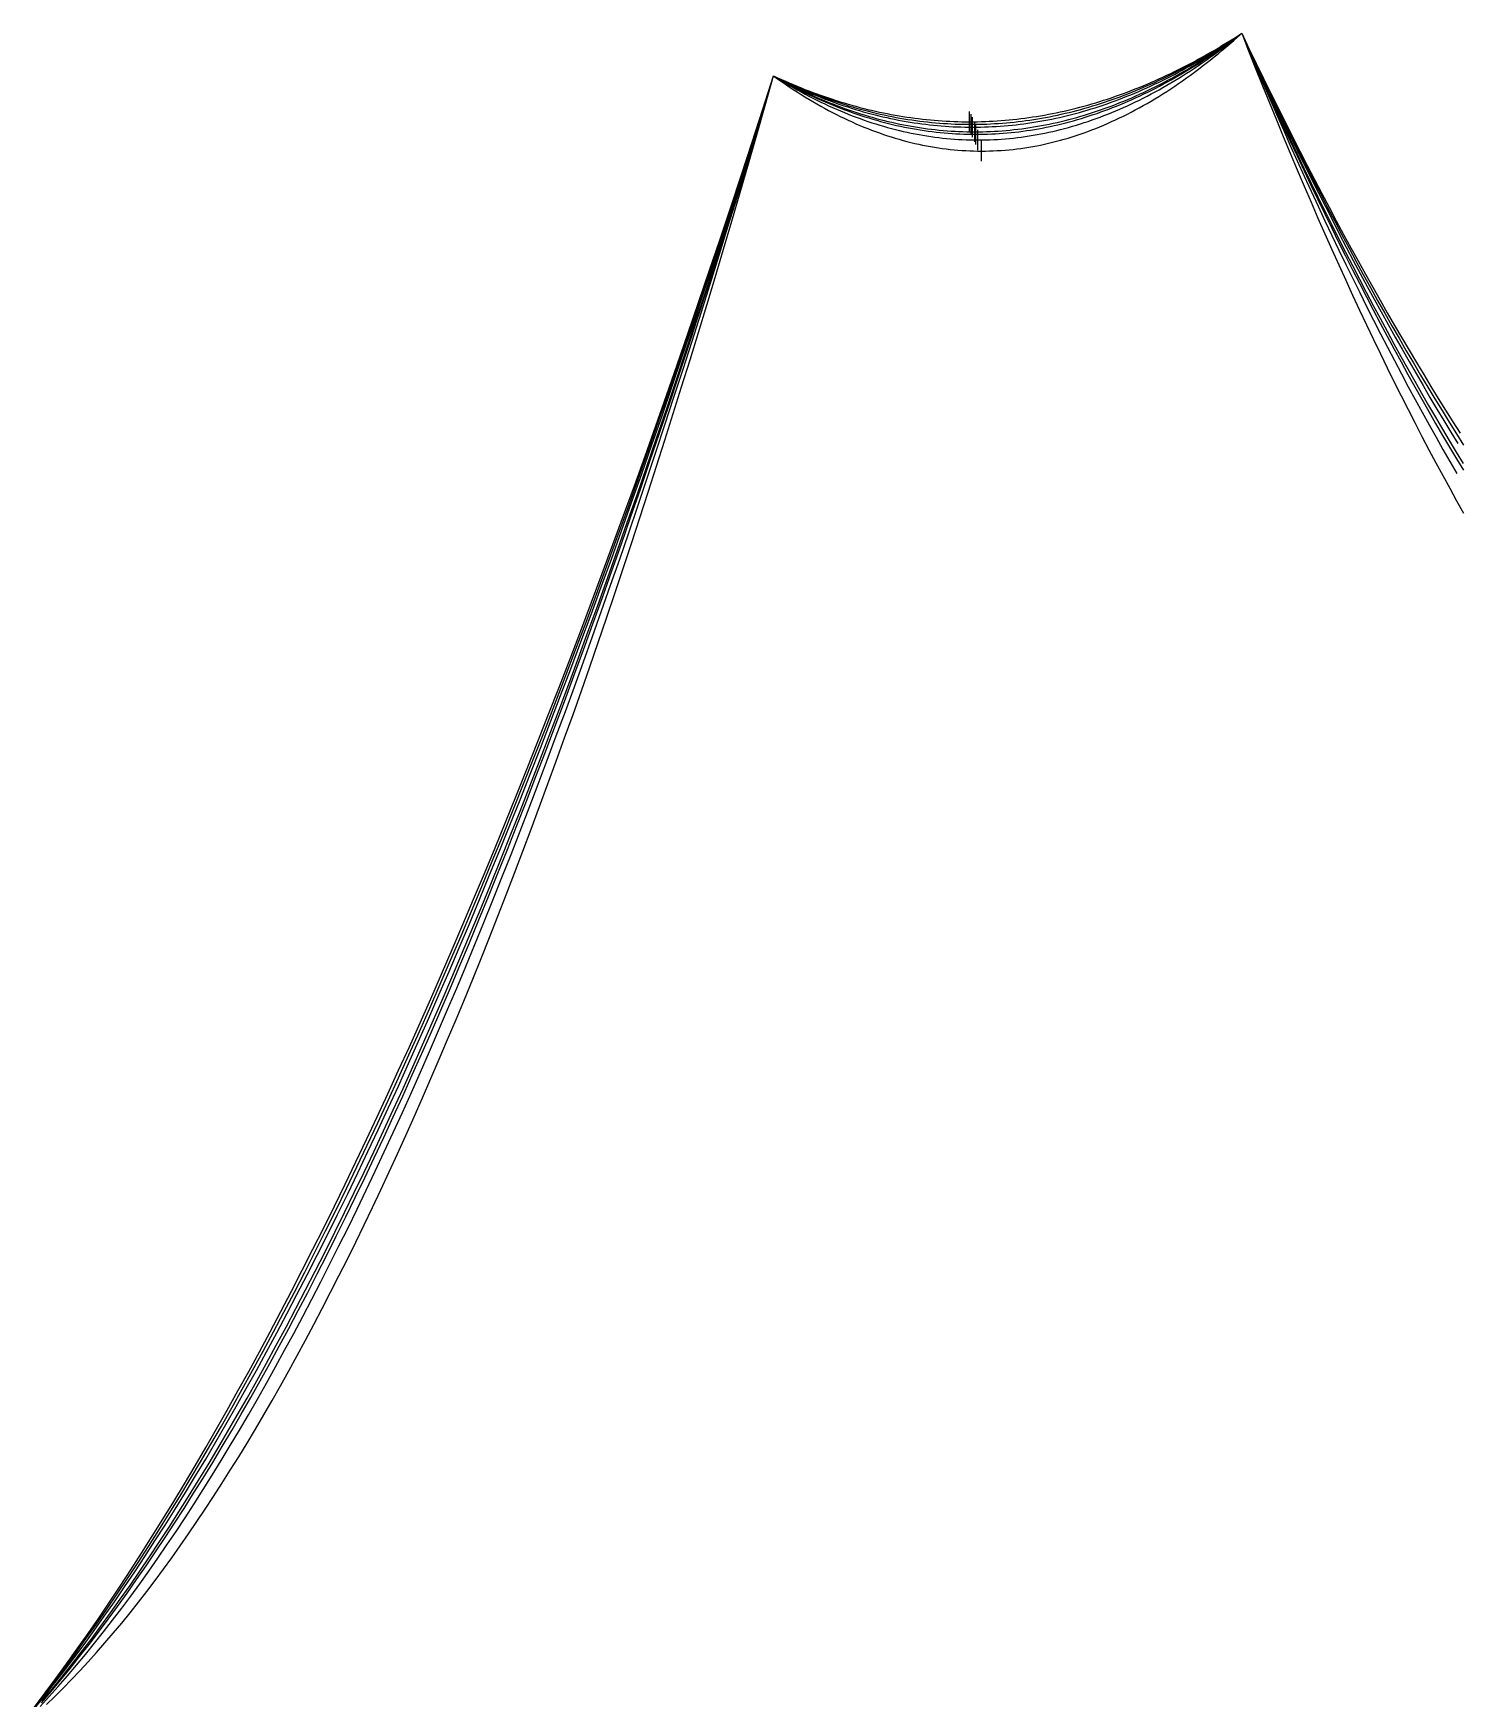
# Model space of a CAD drawing. Header units: metres. Extents: x -87 to 28195, y -4474 to 524.
# Drawn here: x 18685 to 19387, y -2898 to -2077 of the extents above; entities that cross this region are included whole.
import ezdxf

# ---------------------------------------------------------------- set-up
doc = ezdxf.new("R2010")
doc.units = ezdxf.units.M
for name, color, linetype in [('CATENARIES_-10_bare', 7, 'Continuous'), ('CATENARIES_-10_ICE', 7, 'Continuous'), ('CATENARIES_-19_bare', 7, 'Continuous'), ('CATENARIES_-19_HEAVY_ICE', 7, 'Continuous'), ('CATENARIES_0', 7, 'Continuous'), ('CATENARIES_0_ICE', 7, 'Continuous'), ('CATENARIES_50_theoretical', 7, 'Continuous')]:
    doc.layers.add(name, color=color, linetype=linetype)

msp = doc.modelspace()

# ---------------------------------------------------------------- linework, layer by layer
at = {"layer": 'CATENARIES_-10_bare'}
msp.add_line((19147.27, -2127.08), (19147.27, -2117.08), dxfattribs=at)
for points in [[(19049.92, -2098.2, 0), (19051.87, -2099.15, 0), (19053.81, -2100.07, 0), (19055.76, -2100.98, 0), (19057.71, -2101.87, 0), (19059.65, -2102.74, 0), (19061.6, -2103.59, 0), (19063.55, -2104.42, 0), (19065.5, -2105.23, 0), (19067.44, -2106.02, 0), (19069.39, -2106.8, 0), (19071.34, -2107.55, 0), (19073.28, -2108.29, 0), (19075.23, -2109, 0), (19077.18, -2109.7, 0), (19079.12, -2110.38, 0), (19081.07, -2111.04, 0), (19083.02, -2111.68, 0), (19084.97, -2112.3, 0), (19086.91, -2112.9, 0), (19088.86, -2113.48, 0), (19090.81, -2114.04, 0), (19092.75, -2114.59, 0), (19094.7, -2115.11, 0), (19096.65, -2115.62, 0), (19098.59, -2116.11, 0), (19100.54, -2116.58, 0), (19102.49, -2117.02, 0), (19104.44, -2117.45, 0), (19106.38, -2117.86, 0), (19108.33, -2118.26, 0), (19110.28, -2118.63, 0), (19112.22, -2118.98, 0), (19114.17, -2119.32, 0), (19116.12, -2119.63, 0), (19118.06, -2119.93, 0), (19120.01, -2120.2, 0), (19121.96, -2120.46, 0), (19123.91, -2120.7, 0), (19125.85, -2120.92, 0), (19127.8, -2121.12, 0), (19129.75, -2121.3, 0), (19131.69, -2121.46, 0), (19133.64, -2121.61, 0), (19135.59, -2121.73, 0), (19137.53, -2121.84, 0), (19139.48, -2121.92, 0), (19141.43, -2121.99, 0), (19143.37, -2122.04, 0), (19145.32, -2122.07, 0), (19147.27, -2122.08, 0), (19149.2, -2122.07, 0), (19151.14, -2122.04, 0), (19153.07, -2121.99, 0), (19155.01, -2121.92, 0), (19156.94, -2121.84, 0), (19158.87, -2121.74, 0), (19160.81, -2121.61, 0), (19162.74, -2121.47, 0), (19164.68, -2121.31, 0), (19166.61, -2121.13, 0), (19168.54, -2120.93, 0), (19170.48, -2120.72, 0), (19172.41, -2120.48, 0), (19174.35, -2120.23, 0), (19176.28, -2119.96, 0), (19178.21, -2119.66, 0), (19180.15, -2119.35, 0), (19182.08, -2119.02, 0), (19184.02, -2118.67, 0), (19185.95, -2118.31, 0), (19187.88, -2117.92, 0), (19189.82, -2117.51, 0), (19191.75, -2117.09, 0), (19193.69, -2116.65, 0), (19195.62, -2116.19, 0), (19197.55, -2115.71, 0), (19199.49, -2115.21, 0), (19201.42, -2114.69, 0), (19203.36, -2114.15, 0), (19205.29, -2113.59, 0), (19207.23, -2113.02, 0), (19209.16, -2112.43, 0), (19211.09, -2111.81, 0), (19213.03, -2111.18, 0), (19214.96, -2110.53, 0), (19216.9, -2109.86, 0), (19218.83, -2109.17, 0), (19220.76, -2108.47, 0), (19222.7, -2107.74, 0), (19224.63, -2107, 0), (19226.57, -2106.23, 0), (19228.5, -2105.45, 0), (19230.43, -2104.65, 0), (19232.37, -2103.83, 0), (19234.3, -2102.99, 0), (19236.24, -2102.13, 0), (19238.17, -2101.26, 0), (19240.1, -2100.36, 0), (19242.04, -2099.45, 0), (19243.97, -2098.52, 0), (19245.91, -2097.56, 0), (19247.84, -2096.59, 0), (19249.77, -2095.6, 0), (19251.71, -2094.59, 0), (19253.64, -2093.57, 0), (19255.58, -2092.52, 0), (19257.51, -2091.46, 0), (19259.45, -2090.37, 0), (19261.38, -2089.27, 0), (19263.31, -2088.15, 0), (19265.25, -2087.01, 0), (19267.18, -2085.85, 0), (19269.12, -2084.67, 0), (19271.05, -2083.47, 0), (19272.98, -2082.25, 0), (19274.92, -2081.02, 0), (19276.85, -2079.76, 0), (19278.79, -2078.49, 0), (19280.72, -2077.2, 0)], [(19280.72, -2077.2, 0), (19284.25, -2084.71, 0), (19287.78, -2092.15, 0), (19291.3, -2099.53, 0), (19294.83, -2106.84, 0), (19298.36, -2114.1, 0), (19301.89, -2121.28, 0), (19305.41, -2128.41, 0), (19308.94, -2135.46, 0), (19312.47, -2142.46, 0), (19316, -2149.39, 0), (19319.52, -2156.26, 0), (19323.05, -2163.06, 0), (19326.58, -2169.8, 0), (19330.11, -2176.48, 0), (19333.63, -2183.09, 0), (19337.16, -2189.64, 0), (19340.69, -2196.12, 0), (19344.22, -2202.54, 0), (19347.74, -2208.9, 0), (19351.27, -2215.19, 0), (19354.8, -2221.42, 0), (19358.33, -2227.59, 0), (19361.85, -2233.69, 0), (19365.38, -2239.73, 0), (19368.91, -2245.71, 0), (19372.44, -2251.62, 0), (19375.96, -2257.47, 0), (19379.49, -2263.25, 0), (19383.02, -2268.97, 0), (19386.55, -2274.63, 0), (19390.08, -2280.22, 0)], [(18685.19, -2903.21, 0), (18690.33, -2896.61, 0), (18695.47, -2889.88, 0), (18700.6, -2883.01, 0), (18705.74, -2876.01, 0), (18710.88, -2868.88, 0), (18716.02, -2861.61, 0), (18721.15, -2854.21, 0), (18726.29, -2846.67, 0), (18731.43, -2839, 0), (18736.56, -2831.19, 0), (18741.7, -2823.25, 0), (18746.84, -2815.18, 0), (18751.97, -2806.97, 0), (18757.11, -2798.62, 0), (18762.25, -2790.14, 0), (18767.39, -2781.53, 0), (18772.52, -2772.78, 0), (18777.66, -2763.9, 0), (18782.8, -2754.88, 0), (18787.93, -2745.73, 0), (18793.07, -2736.44, 0), (18798.21, -2727.02, 0), (18803.34, -2717.46, 0), (18808.48, -2707.76, 0), (18813.62, -2697.93, 0), (18818.76, -2687.97, 0), (18823.89, -2677.87, 0), (18829.03, -2667.63, 0), (18834.17, -2657.26, 0), (18839.3, -2646.76, 0), (18844.44, -2636.11, 0), (18849.58, -2625.33, 0), (18854.71, -2614.42, 0), (18859.85, -2603.37, 0), (18864.99, -2592.18, 0), (18870.13, -2580.86, 0), (18875.26, -2569.4, 0), (18880.4, -2557.81, 0), (18885.54, -2546.08, 0), (18890.67, -2534.21, 0), (18895.81, -2522.21, 0), (18900.95, -2510.07, 0), (18906.08, -2497.79, 0), (18911.22, -2485.38, 0), (18916.36, -2472.83, 0), (18921.5, -2460.14, 0), (18926.63, -2447.31, 0), (18931.77, -2434.35, 0), (18936.91, -2421.25, 0), (18942.04, -2408.02, 0), (18947.18, -2394.65, 0), (18952.32, -2381.13, 0), (18957.45, -2367.49, 0), (18962.59, -2353.7, 0), (18967.73, -2339.78, 0), (18972.87, -2325.72, 0), (18978, -2311.52, 0), (18983.14, -2297.18, 0), (18988.28, -2282.71, 0), (18993.41, -2268.09, 0), (18998.55, -2253.34, 0), (19003.69, -2238.45, 0), (19008.82, -2223.42, 0), (19013.96, -2208.26, 0), (19019.1, -2192.95, 0), (19024.24, -2177.51, 0), (19029.37, -2161.92, 0), (19034.51, -2146.2, 0), (19039.65, -2130.34, 0), (19044.78, -2114.34, 0), (19049.92, -2098.2, 0)]]:
    msp.add_polyline3d(points, dxfattribs=at)
at = {"layer": 'CATENARIES_-10_ICE'}
msp.add_line((19149.09, -2130.75), (19149.09, -2120.75), dxfattribs=at)
for points in [[(19049.92, -2098.2, 0), (19051.86, -2099.27, 0), (19053.81, -2100.32, 0), (19055.75, -2101.35, 0), (19057.7, -2102.35, 0), (19059.64, -2103.34, 0), (19061.59, -2104.3, 0), (19063.53, -2105.24, 0), (19065.48, -2106.17, 0), (19067.42, -2107.07, 0), (19069.36, -2107.95, 0), (19071.31, -2108.8, 0), (19073.25, -2109.64, 0), (19075.2, -2110.46, 0), (19077.14, -2111.25, 0), (19079.09, -2112.02, 0), (19081.03, -2112.78, 0), (19082.98, -2113.51, 0), (19084.92, -2114.22, 0), (19086.86, -2114.91, 0), (19088.81, -2115.57, 0), (19090.75, -2116.22, 0), (19092.7, -2116.84, 0), (19094.64, -2117.45, 0), (19096.59, -2118.03, 0), (19098.53, -2118.59, 0), (19100.48, -2119.13, 0), (19102.42, -2119.65, 0), (19104.36, -2120.15, 0), (19106.31, -2120.62, 0), (19108.25, -2121.08, 0), (19110.2, -2121.51, 0), (19112.14, -2121.93, 0), (19114.09, -2122.32, 0), (19116.03, -2122.69, 0), (19117.98, -2123.04, 0), (19119.92, -2123.37, 0), (19121.87, -2123.67, 0), (19123.81, -2123.96, 0), (19125.75, -2124.22, 0), (19127.7, -2124.47, 0), (19129.64, -2124.69, 0), (19131.59, -2124.89, 0), (19133.53, -2125.07, 0), (19135.48, -2125.23, 0), (19137.42, -2125.37, 0), (19139.37, -2125.48, 0), (19141.31, -2125.58, 0), (19143.25, -2125.65, 0), (19145.2, -2125.71, 0), (19147.14, -2125.74, 0), (19149.09, -2125.75, 0), (19151.02, -2125.74, 0), (19152.96, -2125.71, 0), (19154.89, -2125.66, 0), (19156.83, -2125.58, 0), (19158.77, -2125.49, 0), (19160.7, -2125.37, 0), (19162.64, -2125.24, 0), (19164.57, -2125.08, 0), (19166.51, -2124.9, 0), (19168.45, -2124.7, 0), (19170.38, -2124.48, 0), (19172.32, -2124.24, 0), (19174.25, -2123.98, 0), (19176.19, -2123.69, 0), (19178.12, -2123.39, 0), (19180.06, -2123.06, 0), (19182, -2122.72, 0), (19183.93, -2122.35, 0), (19185.87, -2121.96, 0), (19187.8, -2121.55, 0), (19189.74, -2121.12, 0), (19191.67, -2120.67, 0), (19193.61, -2120.2, 0), (19195.55, -2119.7, 0), (19197.48, -2119.19, 0), (19199.42, -2118.65, 0), (19201.35, -2118.1, 0), (19203.29, -2117.52, 0), (19205.22, -2116.92, 0), (19207.16, -2116.3, 0), (19209.1, -2115.66, 0), (19211.03, -2115, 0), (19212.97, -2114.32, 0), (19214.9, -2113.62, 0), (19216.84, -2112.89, 0), (19218.78, -2112.15, 0), (19220.71, -2111.38, 0), (19222.65, -2110.59, 0), (19224.58, -2109.78, 0), (19226.52, -2108.96, 0), (19228.45, -2108.1, 0), (19230.39, -2107.23, 0), (19232.33, -2106.34, 0), (19234.26, -2105.43, 0), (19236.2, -2104.49, 0), (19238.13, -2103.54, 0), (19240.07, -2102.56, 0), (19242, -2101.56, 0), (19243.94, -2100.55, 0), (19245.88, -2099.51, 0), (19247.81, -2098.45, 0), (19249.75, -2097.36, 0), (19251.68, -2096.26, 0), (19253.62, -2095.14, 0), (19255.55, -2093.99, 0), (19257.49, -2092.83, 0), (19259.43, -2091.64, 0), (19261.36, -2090.43, 0), (19263.3, -2089.2, 0), (19265.23, -2087.96, 0), (19267.17, -2086.68, 0), (19269.11, -2085.39, 0), (19271.04, -2084.08, 0), (19272.98, -2082.75, 0), (19274.91, -2081.39, 0), (19276.85, -2080.02, 0), (19278.78, -2078.62, 0), (19280.72, -2077.2, 0)], [(19280.72, -2077.2, 0), (19284.13, -2084.86, 0), (19287.54, -2092.45, 0), (19290.96, -2099.98, 0), (19294.37, -2107.44, 0), (19297.78, -2114.83, 0), (19301.19, -2122.16, 0), (19304.61, -2129.42, 0), (19308.02, -2136.61, 0), (19311.43, -2143.73, 0), (19314.84, -2150.79, 0), (19318.25, -2157.79, 0), (19321.67, -2164.71, 0), (19325.08, -2171.57, 0), (19328.49, -2178.36, 0), (19331.9, -2185.09, 0), (19335.32, -2191.75, 0), (19338.73, -2198.35, 0), (19342.14, -2204.87, 0), (19345.55, -2211.33, 0), (19348.96, -2217.73, 0), (19352.38, -2224.06, 0), (19355.79, -2230.32, 0), (19359.2, -2236.51, 0), (19362.61, -2242.64, 0), (19366.03, -2248.71, 0), (19369.44, -2254.7, 0), (19372.85, -2260.63, 0), (19376.26, -2266.5, 0), (19379.67, -2272.3, 0), (19383.09, -2278.03, 0), (19386.5, -2283.7, 0), (19389.91, -2289.3, 0)], [(18689.34, -2899.38, 0), (18694.15, -2893.57, 0), (18698.96, -2887.64, 0), (18703.77, -2881.58, 0), (18708.57, -2875.38, 0), (18713.38, -2869.06, 0), (18718.19, -2862.6, 0), (18723, -2856.02, 0), (18727.8, -2849.3, 0), (18732.61, -2842.46, 0), (18737.42, -2835.48, 0), (18742.23, -2828.37, 0), (18747.04, -2821.13, 0), (18751.84, -2813.76, 0), (18756.65, -2806.26, 0), (18761.46, -2798.63, 0), (18766.27, -2790.86, 0), (18771.07, -2782.97, 0), (18775.88, -2774.94, 0), (18780.69, -2766.78, 0), (18785.5, -2758.49, 0), (18790.3, -2750.07, 0), (18795.11, -2741.52, 0), (18799.92, -2732.84, 0), (18804.73, -2724.02, 0), (18809.54, -2715.08, 0), (18814.34, -2706, 0), (18819.15, -2696.79, 0), (18823.96, -2687.45, 0), (18828.77, -2677.98, 0), (18833.57, -2668.37, 0), (18838.38, -2658.63, 0), (18843.19, -2648.76, 0), (18848, -2638.76, 0), (18852.8, -2628.63, 0), (18857.61, -2618.36, 0), (18862.42, -2607.96, 0), (18867.23, -2597.43, 0), (18872.04, -2586.76, 0), (18876.84, -2575.97, 0), (18881.65, -2565.04, 0), (18886.46, -2553.97, 0), (18891.27, -2542.78, 0), (18896.07, -2531.45, 0), (18900.88, -2519.99, 0), (18905.69, -2508.4, 0), (18910.5, -2496.67, 0), (18915.3, -2484.81, 0), (18920.11, -2472.81, 0), (18924.92, -2460.68, 0), (18929.73, -2448.42, 0), (18934.54, -2436.03, 0), (18939.34, -2423.5, 0), (18944.15, -2410.84, 0), (18948.96, -2398.04, 0), (18953.77, -2385.11, 0), (18958.57, -2372.04, 0), (18963.38, -2358.85, 0), (18968.19, -2345.51, 0), (18973, -2332.04, 0), (18977.8, -2318.44, 0), (18982.61, -2304.71, 0), (18987.42, -2290.83, 0), (18992.23, -2276.83, 0), (18997.04, -2262.69, 0), (19001.84, -2248.41, 0), (19006.65, -2234, 0), (19011.46, -2219.45, 0), (19016.27, -2204.77, 0), (19021.07, -2189.95, 0), (19025.88, -2175, 0), (19030.69, -2159.91, 0), (19035.5, -2144.69, 0), (19040.3, -2129.33, 0), (19045.11, -2113.83, 0), (19049.92, -2098.2, 0)]]:
    msp.add_polyline3d(points, dxfattribs=at)
at = {"layer": 'CATENARIES_-19_bare'}
msp.add_line((19146.54, -2125.81), (19146.54, -2115.81), dxfattribs=at)
for points in [[(19049.92, -2098.2, 0), (19051.85, -2099.1, 0), (19053.78, -2099.97, 0), (19055.72, -2100.83, 0), (19057.65, -2101.67, 0), (19059.58, -2102.5, 0), (19061.51, -2103.3, 0), (19063.45, -2104.09, 0), (19065.38, -2104.86, 0), (19067.31, -2105.61, 0), (19069.24, -2106.34, 0), (19071.18, -2107.05, 0), (19073.11, -2107.75, 0), (19075.04, -2108.43, 0), (19076.97, -2109.09, 0), (19078.91, -2109.73, 0), (19080.84, -2110.35, 0), (19082.77, -2110.96, 0), (19084.7, -2111.55, 0), (19086.64, -2112.12, 0), (19088.57, -2112.67, 0), (19090.5, -2113.2, 0), (19092.43, -2113.72, 0), (19094.36, -2114.21, 0), (19096.3, -2114.69, 0), (19098.23, -2115.16, 0), (19100.16, -2115.6, 0), (19102.09, -2116.02, 0), (19104.03, -2116.43, 0), (19105.96, -2116.82, 0), (19107.89, -2117.19, 0), (19109.82, -2117.54, 0), (19111.76, -2117.88, 0), (19113.69, -2118.19, 0), (19115.62, -2118.49, 0), (19117.55, -2118.77, 0), (19119.49, -2119.03, 0), (19121.42, -2119.28, 0), (19123.35, -2119.5, 0), (19125.28, -2119.71, 0), (19127.22, -2119.9, 0), (19129.15, -2120.07, 0), (19131.08, -2120.23, 0), (19133.01, -2120.36, 0), (19134.94, -2120.48, 0), (19136.88, -2120.58, 0), (19138.81, -2120.66, 0), (19140.74, -2120.72, 0), (19142.67, -2120.77, 0), (19144.61, -2120.8, 0), (19146.54, -2120.81, 0), (19148.48, -2120.8, 0), (19150.43, -2120.77, 0), (19152.37, -2120.72, 0), (19154.32, -2120.66, 0), (19156.26, -2120.58, 0), (19158.21, -2120.48, 0), (19160.15, -2120.36, 0), (19162.1, -2120.22, 0), (19164.04, -2120.06, 0), (19165.99, -2119.89, 0), (19167.93, -2119.7, 0), (19169.88, -2119.49, 0), (19171.82, -2119.26, 0), (19173.76, -2119.01, 0), (19175.71, -2118.75, 0), (19177.65, -2118.46, 0), (19179.6, -2118.16, 0), (19181.54, -2117.84, 0), (19183.49, -2117.5, 0), (19185.43, -2117.14, 0), (19187.38, -2116.77, 0), (19189.32, -2116.37, 0), (19191.27, -2115.96, 0), (19193.21, -2115.53, 0), (19195.16, -2115.08, 0), (19197.1, -2114.62, 0), (19199.04, -2114.13, 0), (19200.99, -2113.63, 0), (19202.93, -2113.11, 0), (19204.88, -2112.56, 0), (19206.82, -2112.01, 0), (19208.77, -2111.43, 0), (19210.71, -2110.83, 0), (19212.66, -2110.22, 0), (19214.6, -2109.59, 0), (19216.55, -2108.94, 0), (19218.49, -2108.27, 0), (19220.44, -2107.58, 0), (19222.38, -2106.88, 0), (19224.33, -2106.15, 0), (19226.27, -2105.41, 0), (19228.21, -2104.65, 0), (19230.16, -2103.87, 0), (19232.1, -2103.08, 0), (19234.05, -2102.26, 0), (19235.99, -2101.43, 0), (19237.94, -2100.58, 0), (19239.88, -2099.71, 0), (19241.83, -2098.82, 0), (19243.77, -2097.91, 0), (19245.72, -2096.99, 0), (19247.66, -2096.04, 0), (19249.61, -2095.08, 0), (19251.55, -2094.1, 0), (19253.49, -2093.1, 0), (19255.44, -2092.09, 0), (19257.38, -2091.05, 0), (19259.33, -2090, 0), (19261.27, -2088.93, 0), (19263.22, -2087.84, 0), (19265.16, -2086.73, 0), (19267.11, -2085.6, 0), (19269.05, -2084.46, 0), (19271, -2083.29, 0), (19272.94, -2082.11, 0), (19274.89, -2080.91, 0), (19276.83, -2079.69, 0), (19278.78, -2078.46, 0), (19280.72, -2077.2, 0)], [(19280.72, -2077.2, 0), (19284.31, -2084.69, 0), (19287.9, -2092.12, 0), (19291.49, -2099.49, 0), (19295.08, -2106.79, 0), (19298.67, -2114.03, 0), (19302.26, -2121.21, 0), (19305.85, -2128.32, 0), (19309.44, -2135.37, 0), (19313.03, -2142.35, 0), (19316.61, -2149.27, 0), (19320.2, -2156.13, 0), (19323.79, -2162.92, 0), (19327.38, -2169.65, 0), (19330.97, -2176.32, 0), (19334.56, -2182.92, 0), (19338.15, -2189.46, 0), (19341.74, -2195.94, 0), (19345.33, -2202.35, 0), (19348.92, -2208.7, 0), (19352.51, -2214.99, 0), (19356.1, -2221.21, 0), (19359.69, -2227.37, 0), (19363.28, -2233.47, 0), (19366.87, -2239.5, 0), (19370.46, -2245.47, 0), (19374.05, -2251.38, 0), (19377.64, -2257.22, 0), (19381.23, -2263, 0), (19384.81, -2268.72, 0), (19388.4, -2274.37, 0)], [(18685.48, -2902.46, 0), (18690.77, -2895.48, 0), (18696.05, -2888.37, 0), (18701.33, -2881.12, 0), (18706.61, -2873.73, 0), (18711.89, -2866.21, 0), (18717.17, -2858.56, 0), (18722.46, -2850.76, 0), (18727.74, -2842.83, 0), (18733.02, -2834.76, 0), (18738.3, -2826.56, 0), (18743.58, -2818.22, 0), (18748.86, -2809.74, 0), (18754.15, -2801.13, 0), (18759.43, -2792.37, 0), (18764.71, -2783.49, 0), (18769.99, -2774.46, 0), (18775.27, -2765.3, 0), (18780.55, -2756, 0), (18785.84, -2746.56, 0), (18791.12, -2736.99, 0), (18796.4, -2727.28, 0), (18801.68, -2717.43, 0), (18806.96, -2707.44, 0), (18812.24, -2697.32, 0), (18817.53, -2687.06, 0), (18822.81, -2676.66, 0), (18828.09, -2666.12, 0), (18833.37, -2655.45, 0), (18838.65, -2644.63, 0), (18843.93, -2633.68, 0), (18849.22, -2622.6, 0), (18854.5, -2611.37, 0), (18859.78, -2600.01, 0), (18865.06, -2588.5, 0), (18870.34, -2576.86, 0), (18875.62, -2565.08, 0), (18880.91, -2553.17, 0), (18886.19, -2541.11, 0), (18891.47, -2528.91, 0), (18896.75, -2516.58, 0), (18902.03, -2504.11, 0), (18907.31, -2491.5, 0), (18912.6, -2478.75, 0), (18917.88, -2465.86, 0), (18923.16, -2452.83, 0), (18928.44, -2439.66, 0), (18933.72, -2426.36, 0), (18939, -2412.91, 0), (18944.29, -2399.33, 0), (18949.57, -2385.6, 0), (18954.85, -2371.74, 0), (18960.13, -2357.73, 0), (18965.41, -2343.59, 0), (18970.69, -2329.31, 0), (18975.98, -2314.88, 0), (18981.26, -2300.32, 0), (18986.54, -2285.62, 0), (18991.82, -2270.77, 0), (18997.1, -2255.79, 0), (19002.38, -2240.66, 0), (19007.67, -2225.4, 0), (19012.95, -2209.99, 0), (19018.23, -2194.44, 0), (19023.51, -2178.76, 0), (19028.79, -2162.93, 0), (19034.07, -2146.96, 0), (19039.36, -2130.85, 0), (19044.64, -2114.59, 0), (19049.92, -2098.2, 0)]]:
    msp.add_polyline3d(points, dxfattribs=at)
at = {"layer": 'CATENARIES_-19_HEAVY_ICE'}
msp.add_line((19150.7, -2134.79), (19150.7, -2124.79), dxfattribs=at)
for points in [[(19049.92, -2098.2, 0), (19051.86, -2099.4, 0), (19053.8, -2100.58, 0), (19055.73, -2101.74, 0), (19057.67, -2102.87, 0), (19059.61, -2103.98, 0), (19061.55, -2105.07, 0), (19063.49, -2106.13, 0), (19065.42, -2107.17, 0), (19067.36, -2108.19, 0), (19069.3, -2109.18, 0), (19071.24, -2110.15, 0), (19073.18, -2111.1, 0), (19075.12, -2112.02, 0), (19077.05, -2112.92, 0), (19078.99, -2113.8, 0), (19080.93, -2114.65, 0), (19082.87, -2115.48, 0), (19084.81, -2116.29, 0), (19086.74, -2117.07, 0), (19088.68, -2117.83, 0), (19090.62, -2118.57, 0), (19092.56, -2119.28, 0), (19094.5, -2119.97, 0), (19096.43, -2120.63, 0), (19098.37, -2121.28, 0), (19100.31, -2121.89, 0), (19102.25, -2122.49, 0), (19104.19, -2123.06, 0), (19106.12, -2123.61, 0), (19108.06, -2124.14, 0), (19110, -2124.64, 0), (19111.94, -2125.12, 0), (19113.88, -2125.57, 0), (19115.82, -2126.01, 0), (19117.75, -2126.41, 0), (19119.69, -2126.8, 0), (19121.63, -2127.16, 0), (19123.57, -2127.5, 0), (19125.51, -2127.82, 0), (19127.44, -2128.11, 0), (19129.38, -2128.38, 0), (19131.32, -2128.62, 0), (19133.26, -2128.84, 0), (19135.2, -2129.04, 0), (19137.13, -2129.22, 0), (19139.07, -2129.37, 0), (19141.01, -2129.5, 0), (19142.95, -2129.6, 0), (19144.89, -2129.68, 0), (19146.82, -2129.74, 0), (19148.76, -2129.78, 0), (19150.7, -2129.79, 0), (19152.64, -2129.78, 0), (19154.58, -2129.74, 0), (19156.52, -2129.68, 0), (19158.46, -2129.6, 0), (19160.4, -2129.5, 0), (19162.34, -2129.37, 0), (19164.28, -2129.22, 0), (19166.23, -2129.04, 0), (19168.17, -2128.84, 0), (19170.11, -2128.62, 0), (19172.05, -2128.37, 0), (19173.99, -2128.1, 0), (19175.93, -2127.81, 0), (19177.87, -2127.49, 0), (19179.81, -2127.16, 0), (19181.75, -2126.79, 0), (19183.69, -2126.41, 0), (19185.63, -2126, 0), (19187.57, -2125.56, 0), (19189.51, -2125.11, 0), (19191.45, -2124.63, 0), (19193.39, -2124.12, 0), (19195.33, -2123.6, 0), (19197.27, -2123.05, 0), (19199.22, -2122.47, 0), (19201.16, -2121.87, 0), (19203.1, -2121.25, 0), (19205.04, -2120.61, 0), (19206.98, -2119.94, 0), (19208.92, -2119.25, 0), (19210.86, -2118.54, 0), (19212.8, -2117.8, 0), (19214.74, -2117.04, 0), (19216.68, -2116.25, 0), (19218.62, -2115.44, 0), (19220.56, -2114.61, 0), (19222.5, -2113.76, 0), (19224.44, -2112.88, 0), (19226.38, -2111.98, 0), (19228.32, -2111.05, 0), (19230.26, -2110.1, 0), (19232.21, -2109.13, 0), (19234.15, -2108.14, 0), (19236.09, -2107.12, 0), (19238.03, -2106.07, 0), (19239.97, -2105.01, 0), (19241.91, -2103.92, 0), (19243.85, -2102.81, 0), (19245.79, -2101.67, 0), (19247.73, -2100.51, 0), (19249.67, -2099.33, 0), (19251.61, -2098.12, 0), (19253.55, -2096.89, 0), (19255.49, -2095.63, 0), (19257.43, -2094.36, 0), (19259.37, -2093.06, 0), (19261.31, -2091.73, 0), (19263.25, -2090.39, 0), (19265.2, -2089.01, 0), (19267.14, -2087.62, 0), (19269.08, -2086.2, 0), (19271.02, -2084.76, 0), (19272.96, -2083.29, 0), (19274.9, -2081.81, 0), (19276.84, -2080.29, 0), (19278.78, -2078.76, 0), (19280.72, -2077.2, 0)], [(19280.72, -2077.2, 0), (19284.14, -2085.32, 0), (19287.56, -2093.36, 0), (19290.99, -2101.33, 0), (19294.41, -2109.23, 0), (19297.83, -2117.05, 0), (19301.25, -2124.79, 0), (19304.67, -2132.46, 0), (19308.1, -2140.06, 0), (19311.52, -2147.58, 0), (19314.94, -2155.03, 0), (19318.36, -2162.4, 0), (19321.79, -2169.7, 0), (19325.21, -2176.92, 0), (19328.63, -2184.07, 0), (19332.05, -2191.14, 0), (19335.47, -2198.14, 0), (19338.9, -2205.07, 0), (19342.32, -2211.92, 0), (19345.74, -2218.7, 0), (19349.16, -2225.4, 0), (19352.58, -2232.03, 0), (19356.01, -2238.59, 0), (19359.43, -2245.07, 0), (19362.85, -2251.47, 0), (19366.27, -2257.81, 0), (19369.7, -2264.07, 0), (19373.12, -2270.25, 0), (19376.54, -2276.36, 0), (19379.96, -2282.4, 0), (19383.38, -2288.36, 0), (19386.81, -2294.25, 0)], [(18688.31, -2902.12, 0), (18692.78, -2897.24, 0), (18697.24, -2892.24, 0), (18701.71, -2887.11, 0), (18706.17, -2881.86, 0), (18710.63, -2876.49, 0), (18715.1, -2870.98, 0), (18719.56, -2865.36, 0), (18724.03, -2859.61, 0), (18728.49, -2853.73, 0), (18732.96, -2847.73, 0), (18737.42, -2841.61, 0), (18741.88, -2835.36, 0), (18746.35, -2828.98, 0), (18750.81, -2822.48, 0), (18755.28, -2815.85, 0), (18759.74, -2809.1, 0), (18764.21, -2802.22, 0), (18768.67, -2795.22, 0), (18773.13, -2788.09, 0), (18777.6, -2780.84, 0), (18782.06, -2773.46, 0), (18786.53, -2765.96, 0), (18790.99, -2758.33, 0), (18795.46, -2750.57, 0), (18799.92, -2742.69, 0), (18804.38, -2734.68, 0), (18808.85, -2726.55, 0), (18813.31, -2718.29, 0), (18817.78, -2709.9, 0), (18822.24, -2701.39, 0), (18826.71, -2692.75, 0), (18831.17, -2683.99, 0), (18835.63, -2675.09, 0), (18840.1, -2666.08, 0), (18844.56, -2656.93, 0), (18849.03, -2647.66, 0), (18853.49, -2638.27, 0), (18857.96, -2628.74, 0), (18862.42, -2619.09, 0), (18866.88, -2609.32, 0), (18871.35, -2599.41, 0), (18875.81, -2589.38, 0), (18880.28, -2579.22, 0), (18884.74, -2568.94, 0), (18889.21, -2558.52, 0), (18893.67, -2547.98, 0), (18898.13, -2537.32, 0), (18902.6, -2526.52, 0), (18907.06, -2515.6, 0), (18911.53, -2504.55, 0), (18915.99, -2493.37, 0), (18920.46, -2482.07, 0), (18924.92, -2470.64, 0), (18929.38, -2459.07, 0), (18933.85, -2447.39, 0), (18938.31, -2435.57, 0), (18942.78, -2423.62, 0), (18947.24, -2411.55, 0), (18951.71, -2399.35, 0), (18956.17, -2387.02, 0), (18960.63, -2374.56, 0), (18965.1, -2361.97, 0), (18969.56, -2349.25, 0), (18974.03, -2336.4, 0), (18978.49, -2323.43, 0), (18982.96, -2310.33, 0), (18987.42, -2297.09, 0), (18991.88, -2283.73, 0), (18996.35, -2270.24, 0), (19000.81, -2256.62, 0), (19005.28, -2242.86, 0), (19009.74, -2228.98, 0), (19014.21, -2214.97, 0), (19018.67, -2200.83, 0), (19023.13, -2186.56, 0), (19027.6, -2172.16, 0), (19032.06, -2157.63, 0), (19036.53, -2142.97, 0), (19040.99, -2128.18, 0), (19045.46, -2113.25, 0), (19049.92, -2098.2, 0)]]:
    msp.add_polyline3d(points, dxfattribs=at)
at = {"layer": 'CATENARIES_0'}
msp.add_line((19148.01, -2128.48), (19148.01, -2118.48), dxfattribs=at)
for points in [[(19049.92, -2098.2, 0), (19051.84, -2099.18, 0), (19053.77, -2100.14, 0), (19055.69, -2101.09, 0), (19057.61, -2102.01, 0), (19059.54, -2102.91, 0), (19061.46, -2103.8, 0), (19063.38, -2104.66, 0), (19065.31, -2105.51, 0), (19067.23, -2106.34, 0), (19069.15, -2107.14, 0), (19071.08, -2107.93, 0), (19073, -2108.7, 0), (19074.92, -2109.45, 0), (19076.85, -2110.18, 0), (19078.77, -2110.89, 0), (19080.69, -2111.58, 0), (19082.62, -2112.25, 0), (19084.54, -2112.9, 0), (19086.46, -2113.53, 0), (19088.39, -2114.14, 0), (19090.31, -2114.73, 0), (19092.23, -2115.31, 0), (19094.16, -2115.86, 0), (19096.08, -2116.4, 0), (19098, -2116.91, 0), (19099.93, -2117.41, 0), (19101.85, -2117.88, 0), (19103.77, -2118.34, 0), (19105.7, -2118.78, 0), (19107.62, -2119.2, 0), (19109.54, -2119.59, 0), (19111.47, -2119.97, 0), (19113.39, -2120.33, 0), (19115.31, -2120.67, 0), (19117.24, -2120.99, 0), (19119.16, -2121.29, 0), (19121.08, -2121.58, 0), (19123.01, -2121.84, 0), (19124.93, -2122.08, 0), (19126.85, -2122.3, 0), (19128.78, -2122.51, 0), (19130.7, -2122.69, 0), (19132.62, -2122.86, 0), (19134.55, -2123, 0), (19136.47, -2123.13, 0), (19138.39, -2123.24, 0), (19140.32, -2123.33, 0), (19142.24, -2123.39, 0), (19144.16, -2123.44, 0), (19146.09, -2123.47, 0), (19148.01, -2123.48, 0), (19149.96, -2123.47, 0), (19151.91, -2123.44, 0), (19153.87, -2123.39, 0), (19155.82, -2123.32, 0), (19157.77, -2123.23, 0), (19159.72, -2123.12, 0), (19161.67, -2122.99, 0), (19163.62, -2122.84, 0), (19165.58, -2122.67, 0), (19167.53, -2122.48, 0), (19169.48, -2122.27, 0), (19171.43, -2122.04, 0), (19173.38, -2121.79, 0), (19175.33, -2121.52, 0), (19177.29, -2121.23, 0), (19179.24, -2120.92, 0), (19181.19, -2120.59, 0), (19183.14, -2120.24, 0), (19185.09, -2119.87, 0), (19187.04, -2119.48, 0), (19189, -2119.07, 0), (19190.95, -2118.64, 0), (19192.9, -2118.19, 0), (19194.85, -2117.72, 0), (19196.8, -2117.23, 0), (19198.75, -2116.72, 0), (19200.7, -2116.19, 0), (19202.66, -2115.64, 0), (19204.61, -2115.07, 0), (19206.56, -2114.48, 0), (19208.51, -2113.87, 0), (19210.46, -2113.23, 0), (19212.41, -2112.58, 0), (19214.37, -2111.91, 0), (19216.32, -2111.22, 0), (19218.27, -2110.51, 0), (19220.22, -2109.78, 0), (19222.17, -2109.03, 0), (19224.12, -2108.26, 0), (19226.08, -2107.47, 0), (19228.03, -2106.66, 0), (19229.98, -2105.83, 0), (19231.93, -2104.98, 0), (19233.88, -2104.11, 0), (19235.83, -2103.22, 0), (19237.78, -2102.31, 0), (19239.74, -2101.38, 0), (19241.69, -2100.43, 0), (19243.64, -2099.45, 0), (19245.59, -2098.46, 0), (19247.54, -2097.45, 0), (19249.49, -2096.42, 0), (19251.45, -2095.37, 0), (19253.4, -2094.3, 0), (19255.35, -2093.21, 0), (19257.3, -2092.1, 0), (19259.25, -2090.97, 0), (19261.2, -2089.81, 0), (19263.16, -2088.64, 0), (19265.11, -2087.45, 0), (19267.06, -2086.24, 0), (19269.01, -2085.01, 0), (19270.96, -2083.76, 0), (19272.91, -2082.49, 0), (19274.87, -2081.19, 0), (19276.82, -2079.88, 0), (19278.77, -2078.55, 0), (19280.72, -2077.2, 0)], [(19280.72, -2077.2, 0), (19284.16, -2084.67, 0), (19287.6, -2092.08, 0), (19291.04, -2099.43, 0), (19294.47, -2106.71, 0), (19297.91, -2113.92, 0), (19301.35, -2121.08, 0), (19304.79, -2128.17, 0), (19308.23, -2135.2, 0), (19311.67, -2142.16, 0), (19315.11, -2149.06, 0), (19318.55, -2155.9, 0), (19321.98, -2162.67, 0), (19325.42, -2169.38, 0), (19328.86, -2176.03, 0), (19332.3, -2182.62, 0), (19335.74, -2189.14, 0), (19339.18, -2195.59, 0), (19342.62, -2201.99, 0), (19346.05, -2208.32, 0), (19349.49, -2214.59, 0), (19352.93, -2220.79, 0), (19356.37, -2226.94, 0), (19359.81, -2233.01, 0), (19363.25, -2239.03, 0), (19366.69, -2244.98, 0), (19370.13, -2250.87, 0), (19373.56, -2256.7, 0), (19377, -2262.46, 0), (19380.44, -2268.16, 0), (19383.88, -2273.8, 0), (19387.32, -2279.38, 0)], [(18684.92, -2903.95, 0), (18689.92, -2897.73, 0), (18694.92, -2891.38, 0), (18699.92, -2884.89, 0), (18704.92, -2878.28, 0), (18709.92, -2871.52, 0), (18714.92, -2864.64, 0), (18719.92, -2857.62, 0), (18724.92, -2850.48, 0), (18729.92, -2843.19, 0), (18734.92, -2835.78, 0), (18739.92, -2828.23, 0), (18744.92, -2820.55, 0), (18749.92, -2812.74, 0), (18754.92, -2804.79, 0), (18759.92, -2796.72, 0), (18764.92, -2788.5, 0), (18769.92, -2780.16, 0), (18774.92, -2771.68, 0), (18779.92, -2763.07, 0), (18784.92, -2754.33, 0), (18789.92, -2745.45, 0), (18794.92, -2736.44, 0), (18799.92, -2727.29, 0), (18804.92, -2718.01, 0), (18809.92, -2708.6, 0), (18814.92, -2699.05, 0), (18819.92, -2689.37, 0), (18824.92, -2679.56, 0), (18829.92, -2669.61, 0), (18834.92, -2659.53, 0), (18839.92, -2649.32, 0), (18844.92, -2638.97, 0), (18849.92, -2628.48, 0), (18854.92, -2617.87, 0), (18859.92, -2607.11, 0), (18864.92, -2596.23, 0), (18869.92, -2585.21, 0), (18874.92, -2574.05, 0), (18879.92, -2562.76, 0), (18884.92, -2551.34, 0), (18889.92, -2539.78, 0), (18894.92, -2528.08, 0), (18899.92, -2516.25, 0), (18904.92, -2504.29, 0), (18909.92, -2492.19, 0), (18914.92, -2479.96, 0), (18919.92, -2467.59, 0), (18924.92, -2455.08, 0), (18929.92, -2442.44, 0), (18934.92, -2429.67, 0), (18939.92, -2416.75, 0), (18944.92, -2403.71, 0), (18949.92, -2390.52, 0), (18954.92, -2377.2, 0), (18959.92, -2363.75, 0), (18964.92, -2350.16, 0), (18969.92, -2336.43, 0), (18974.92, -2322.57, 0), (18979.92, -2308.57, 0), (18984.92, -2294.43, 0), (18989.92, -2280.16, 0), (18994.92, -2265.75, 0), (18999.92, -2251.2, 0), (19004.92, -2236.52, 0), (19009.92, -2221.7, 0), (19014.92, -2206.74, 0), (19019.92, -2191.65, 0), (19024.92, -2176.42, 0), (19029.92, -2161.05, 0), (19034.92, -2145.54, 0), (19039.92, -2129.9, 0), (19044.92, -2114.12, 0), (19049.92, -2098.2, 0)]]:
    msp.add_polyline3d(points, dxfattribs=at)
at = {"layer": 'CATENARIES_0_ICE'}
msp.add_line((19149.63, -2132), (19149.63, -2122), dxfattribs=at)
for points in [[(19049.92, -2098.2, 0), (19051.88, -2099.32, 0), (19053.83, -2100.42, 0), (19055.79, -2101.49, 0), (19057.74, -2102.54, 0), (19059.7, -2103.57, 0), (19061.65, -2104.58, 0), (19063.61, -2105.57, 0), (19065.56, -2106.53, 0), (19067.52, -2107.47, 0), (19069.47, -2108.39, 0), (19071.43, -2109.29, 0), (19073.38, -2110.16, 0), (19075.34, -2111.02, 0), (19077.29, -2111.85, 0), (19079.25, -2112.65, 0), (19081.2, -2113.44, 0), (19083.16, -2114.2, 0), (19085.11, -2114.95, 0), (19087.07, -2115.67, 0), (19089.02, -2116.36, 0), (19090.98, -2117.04, 0), (19092.93, -2117.69, 0), (19094.89, -2118.32, 0), (19096.84, -2118.93, 0), (19098.8, -2119.52, 0), (19100.75, -2120.08, 0), (19102.71, -2120.63, 0), (19104.66, -2121.15, 0), (19106.62, -2121.65, 0), (19108.57, -2122.12, 0), (19110.53, -2122.58, 0), (19112.48, -2123.01, 0), (19114.44, -2123.42, 0), (19116.39, -2123.81, 0), (19118.35, -2124.17, 0), (19120.3, -2124.51, 0), (19122.26, -2124.83, 0), (19124.21, -2125.13, 0), (19126.17, -2125.41, 0), (19128.12, -2125.67, 0), (19130.08, -2125.9, 0), (19132.03, -2126.11, 0), (19133.99, -2126.3, 0), (19135.94, -2126.46, 0), (19137.9, -2126.61, 0), (19139.85, -2126.73, 0), (19141.81, -2126.83, 0), (19143.76, -2126.91, 0), (19145.72, -2126.96, 0), (19147.67, -2126.99, 0), (19149.63, -2127, 0), (19151.55, -2126.99, 0), (19153.48, -2126.96, 0), (19155.41, -2126.91, 0), (19157.34, -2126.83, 0), (19159.27, -2126.74, 0), (19161.19, -2126.62, 0), (19163.12, -2126.48, 0), (19165.05, -2126.32, 0), (19166.98, -2126.13, 0), (19168.9, -2125.93, 0), (19170.83, -2125.7, 0), (19172.76, -2125.45, 0), (19174.69, -2125.19, 0), (19176.62, -2124.89, 0), (19178.54, -2124.58, 0), (19180.47, -2124.25, 0), (19182.4, -2123.89, 0), (19184.33, -2123.52, 0), (19186.26, -2123.12, 0), (19188.18, -2122.7, 0), (19190.11, -2122.26, 0), (19192.04, -2121.79, 0), (19193.97, -2121.31, 0), (19195.89, -2120.8, 0), (19197.82, -2120.28, 0), (19199.75, -2119.73, 0), (19201.68, -2119.16, 0), (19203.61, -2118.56, 0), (19205.53, -2117.95, 0), (19207.46, -2117.31, 0), (19209.39, -2116.66, 0), (19211.32, -2115.98, 0), (19213.25, -2115.28, 0), (19215.17, -2114.56, 0), (19217.1, -2113.82, 0), (19219.03, -2113.05, 0), (19220.96, -2112.26, 0), (19222.88, -2111.46, 0), (19224.81, -2110.63, 0), (19226.74, -2109.78, 0), (19228.67, -2108.9, 0), (19230.6, -2108.01, 0), (19232.52, -2107.1, 0), (19234.45, -2106.16, 0), (19236.38, -2105.2, 0), (19238.31, -2104.22, 0), (19240.24, -2103.22, 0), (19242.16, -2102.19, 0), (19244.09, -2101.15, 0), (19246.02, -2100.08, 0), (19247.95, -2099, 0), (19249.87, -2097.89, 0), (19251.8, -2096.75, 0), (19253.73, -2095.6, 0), (19255.66, -2094.43, 0), (19257.59, -2093.23, 0), (19259.51, -2092.02, 0), (19261.44, -2090.78, 0), (19263.37, -2089.52, 0), (19265.3, -2088.23, 0), (19267.23, -2086.93, 0), (19269.15, -2085.6, 0), (19271.08, -2084.26, 0), (19273.01, -2082.89, 0), (19274.94, -2081.5, 0), (19276.86, -2080.09, 0), (19278.79, -2078.65, 0), (19280.72, -2077.2, 0)], [(19280.72, -2077.2, 0), (19284.14, -2085, 0), (19287.55, -2092.74, 0), (19290.97, -2100.4, 0), (19294.38, -2107.99, 0), (19297.8, -2115.52, 0), (19301.21, -2122.97, 0), (19304.63, -2130.36, 0), (19308.04, -2137.68, 0), (19311.46, -2144.93, 0), (19314.87, -2152.11, 0), (19318.29, -2159.22, 0), (19321.7, -2166.26, 0), (19325.12, -2173.23, 0), (19328.53, -2180.14, 0), (19331.95, -2186.97, 0), (19335.37, -2193.74, 0), (19338.78, -2200.43, 0), (19342.2, -2207.06, 0), (19345.61, -2213.62, 0), (19349.03, -2220.11, 0), (19352.44, -2226.53, 0), (19355.86, -2232.89, 0), (19359.27, -2239.17, 0), (19362.69, -2245.39, 0), (19366.1, -2251.53, 0), (19369.52, -2257.61, 0), (19372.93, -2263.62, 0), (19376.35, -2269.56, 0), (19379.76, -2275.44, 0), (19383.18, -2281.24, 0), (19386.59, -2286.98, 0), (19390.01, -2292.64, 0)], [(18688.98, -2900.3, 0), (18693.67, -2894.81, 0), (18698.36, -2889.19, 0), (18703.04, -2883.45, 0), (18707.73, -2877.57, 0), (18712.42, -2871.57, 0), (18717.11, -2865.44, 0), (18721.79, -2859.18, 0), (18726.48, -2852.79, 0), (18731.17, -2846.27, 0), (18735.86, -2839.63, 0), (18740.54, -2832.86, 0), (18745.23, -2825.95, 0), (18749.92, -2818.92, 0), (18754.61, -2811.76, 0), (18759.29, -2804.47, 0), (18763.98, -2797.06, 0), (18768.67, -2789.51, 0), (18773.36, -2781.84, 0), (18778.04, -2774.03, 0), (18782.73, -2766.1, 0), (18787.42, -2758.04, 0), (18792.11, -2749.84, 0), (18796.79, -2741.52, 0), (18801.48, -2733.07, 0), (18806.17, -2724.49, 0), (18810.86, -2715.78, 0), (18815.54, -2706.95, 0), (18820.23, -2697.98, 0), (18824.92, -2688.88, 0), (18829.61, -2679.65, 0), (18834.29, -2670.3, 0), (18838.98, -2660.81, 0), (18843.67, -2651.19, 0), (18848.36, -2641.44, 0), (18853.04, -2631.57, 0), (18857.73, -2621.56, 0), (18862.42, -2611.42, 0), (18867.11, -2601.16, 0), (18871.79, -2590.76, 0), (18876.48, -2580.23, 0), (18881.17, -2569.57, 0), (18885.86, -2558.78, 0), (18890.54, -2547.86, 0), (18895.23, -2536.81, 0), (18899.92, -2525.63, 0), (18904.61, -2514.32, 0), (18909.29, -2502.87, 0), (18913.98, -2491.3, 0), (18918.67, -2479.59, 0), (18923.36, -2467.75, 0), (18928.04, -2455.79, 0), (18932.73, -2443.69, 0), (18937.42, -2431.45, 0), (18942.11, -2419.09, 0), (18946.79, -2406.6, 0), (18951.48, -2393.97, 0), (18956.17, -2381.21, 0), (18960.86, -2368.32, 0), (18965.54, -2355.3, 0), (18970.23, -2342.15, 0), (18974.92, -2328.86, 0), (18979.61, -2315.44, 0), (18984.29, -2301.89, 0), (18988.98, -2288.2, 0), (18993.67, -2274.39, 0), (18998.36, -2260.44, 0), (19003.04, -2246.36, 0), (19007.73, -2232.14, 0), (19012.42, -2217.79, 0), (19017.11, -2203.31, 0), (19021.79, -2188.69, 0), (19026.48, -2173.95, 0), (19031.17, -2159.06, 0), (19035.86, -2144.05, 0), (19040.54, -2128.9, 0), (19045.23, -2113.62, 0), (19049.92, -2098.2, 0)]]:
    msp.add_polyline3d(points, dxfattribs=at)
at = {"layer": 'CATENARIES_50_theoretical'}
msp.add_line((19152.43, -2140.27), (19152.43, -2130.27), dxfattribs=at)
for points in [[(19049.92, -2098.2, 0), (19051.85, -2099.59, 0), (19053.79, -2100.95, 0), (19055.72, -2102.28, 0), (19057.66, -2103.59, 0), (19059.59, -2104.87, 0), (19061.53, -2106.12, 0), (19063.46, -2107.35, 0), (19065.39, -2108.55, 0), (19067.33, -2109.72, 0), (19069.26, -2110.87, 0), (19071.2, -2111.99, 0), (19073.13, -2113.09, 0), (19075.06, -2114.16, 0), (19077, -2115.2, 0), (19078.93, -2116.22, 0), (19080.87, -2117.21, 0), (19082.8, -2118.17, 0), (19084.74, -2119.11, 0), (19086.67, -2120.02, 0), (19088.6, -2120.9, 0), (19090.54, -2121.76, 0), (19092.47, -2122.59, 0), (19094.41, -2123.4, 0), (19096.34, -2124.18, 0), (19098.27, -2124.93, 0), (19100.21, -2125.65, 0), (19102.14, -2126.35, 0), (19104.08, -2127.03, 0), (19106.01, -2127.67, 0), (19107.95, -2128.29, 0), (19109.88, -2128.89, 0), (19111.81, -2129.45, 0), (19113.75, -2129.99, 0), (19115.68, -2130.51, 0), (19117.62, -2131, 0), (19119.55, -2131.46, 0), (19121.49, -2131.89, 0), (19123.42, -2132.3, 0), (19125.35, -2132.69, 0), (19127.29, -2133.04, 0), (19129.22, -2133.37, 0), (19131.16, -2133.68, 0), (19133.09, -2133.95, 0), (19135.02, -2134.2, 0), (19136.96, -2134.43, 0), (19138.89, -2134.62, 0), (19140.83, -2134.8, 0), (19142.76, -2134.94, 0), (19144.7, -2135.06, 0), (19146.63, -2135.15, 0), (19148.56, -2135.22, 0), (19150.5, -2135.26, 0), (19152.43, -2135.27, 0), (19154.38, -2135.26, 0), (19156.32, -2135.22, 0), (19158.26, -2135.15, 0), (19160.21, -2135.06, 0), (19162.15, -2134.94, 0), (19164.09, -2134.79, 0), (19166.04, -2134.62, 0), (19167.98, -2134.42, 0), (19169.93, -2134.19, 0), (19171.87, -2133.94, 0), (19173.81, -2133.66, 0), (19175.76, -2133.35, 0), (19177.7, -2133.02, 0), (19179.64, -2132.66, 0), (19181.59, -2132.27, 0), (19183.53, -2131.86, 0), (19185.48, -2131.42, 0), (19187.42, -2130.95, 0), (19189.36, -2130.46, 0), (19191.31, -2129.94, 0), (19193.25, -2129.4, 0), (19195.19, -2128.82, 0), (19197.14, -2128.22, 0), (19199.08, -2127.6, 0), (19201.03, -2126.94, 0), (19202.97, -2126.26, 0), (19204.91, -2125.56, 0), (19206.86, -2124.83, 0), (19208.8, -2124.07, 0), (19210.74, -2123.28, 0), (19212.69, -2122.47, 0), (19214.63, -2121.63, 0), (19216.58, -2120.76, 0), (19218.52, -2119.87, 0), (19220.46, -2118.95, 0), (19222.41, -2118, 0), (19224.35, -2117.03, 0), (19226.29, -2116.03, 0), (19228.24, -2115, 0), (19230.18, -2113.95, 0), (19232.13, -2112.87, 0), (19234.07, -2111.76, 0), (19236.01, -2110.63, 0), (19237.96, -2109.47, 0), (19239.9, -2108.29, 0), (19241.84, -2107.07, 0), (19243.79, -2105.83, 0), (19245.73, -2104.57, 0), (19247.68, -2103.27, 0), (19249.62, -2101.95, 0), (19251.56, -2100.61, 0), (19253.51, -2099.23, 0), (19255.45, -2097.83, 0), (19257.39, -2096.41, 0), (19259.34, -2094.95, 0), (19261.28, -2093.47, 0), (19263.23, -2091.97, 0), (19265.17, -2090.43, 0), (19267.11, -2088.87, 0), (19269.06, -2087.28, 0), (19271, -2085.67, 0), (19272.94, -2084.03, 0), (19274.89, -2082.36, 0), (19276.83, -2080.67, 0), (19278.78, -2078.95, 0), (19280.72, -2077.2, 0)], [(19280.72, -2077.2, 0), (19284.14, -2085.9, 0), (19287.56, -2094.52, 0), (19290.98, -2103.06, 0), (19294.39, -2111.51, 0), (19297.81, -2119.87, 0), (19301.23, -2128.15, 0), (19304.65, -2136.35, 0), (19308.07, -2144.46, 0), (19311.49, -2152.49, 0), (19314.91, -2160.43, 0), (19318.33, -2168.28, 0), (19321.74, -2176.06, 0), (19325.16, -2183.74, 0), (19328.58, -2191.35, 0), (19332, -2198.87, 0), (19335.42, -2206.3, 0), (19338.84, -2213.65, 0), (19342.26, -2220.92, 0), (19345.68, -2228.1, 0), (19349.09, -2235.2, 0), (19352.51, -2242.21, 0), (19355.93, -2249.14, 0), (19359.35, -2255.98, 0), (19362.77, -2262.74, 0), (19366.19, -2269.42, 0), (19369.61, -2276.01, 0), (19373.03, -2282.52, 0), (19376.44, -2288.95, 0), (19379.86, -2295.29, 0), (19383.28, -2301.55, 0), (19386.7, -2307.72, 0), (19390.12, -2313.81, 0)], [(18691.4, -2901.25, 0), (18695.52, -2897.26, 0), (18699.65, -2893.16, 0), (18703.77, -2888.93, 0), (18707.89, -2884.58, 0), (18712.01, -2880.11, 0), (18716.13, -2875.52, 0), (18720.25, -2870.81, 0), (18724.37, -2865.98, 0), (18728.49, -2861.03, 0), (18732.61, -2855.96, 0), (18736.73, -2850.76, 0), (18740.85, -2845.45, 0), (18744.97, -2840.02, 0), (18749.1, -2834.46, 0), (18753.22, -2828.79, 0), (18757.34, -2822.99, 0), (18761.46, -2817.07, 0), (18765.58, -2811.03, 0), (18769.7, -2804.87, 0), (18773.82, -2798.59, 0), (18777.94, -2792.19, 0), (18782.06, -2785.67, 0), (18786.18, -2779.02, 0), (18790.3, -2772.26, 0), (18794.43, -2765.37, 0), (18798.55, -2758.36, 0), (18802.67, -2751.23, 0), (18806.79, -2743.98, 0), (18810.91, -2736.6, 0), (18815.03, -2729.11, 0), (18819.15, -2721.49, 0), (18823.27, -2713.75, 0), (18827.39, -2705.89, 0), (18831.51, -2697.91, 0), (18835.63, -2689.81, 0), (18839.76, -2681.58, 0), (18843.88, -2673.23, 0), (18848, -2664.76, 0), (18852.12, -2656.17, 0), (18856.24, -2647.45, 0), (18860.36, -2638.61, 0), (18864.48, -2629.65, 0), (18868.6, -2620.57, 0), (18872.72, -2611.36, 0), (18876.84, -2602.03, 0), (18880.96, -2592.58, 0), (18885.08, -2583.01, 0), (18889.21, -2573.31, 0), (18893.33, -2563.49, 0), (18897.45, -2553.55, 0), (18901.57, -2543.48, 0), (18905.69, -2533.29, 0), (18909.81, -2522.97, 0), (18913.93, -2512.54, 0), (18918.05, -2501.98, 0), (18922.17, -2491.29, 0), (18926.29, -2480.48, 0), (18930.41, -2469.55, 0), (18934.54, -2458.5, 0), (18938.66, -2447.32, 0), (18942.78, -2436.01, 0), (18946.9, -2424.58, 0), (18951.02, -2413.03, 0), (18955.14, -2401.35, 0), (18959.26, -2389.55, 0), (18963.38, -2377.63, 0), (18967.5, -2365.58, 0), (18971.62, -2353.4, 0), (18975.74, -2341.1, 0), (18979.87, -2328.67, 0), (18983.99, -2316.12, 0), (18988.11, -2303.45, 0), (18992.23, -2290.64, 0), (18996.35, -2277.72, 0), (19000.47, -2264.67, 0), (19004.59, -2251.49, 0), (19008.71, -2238.18, 0), (19012.83, -2224.75, 0), (19016.95, -2211.2, 0), (19021.07, -2197.52, 0), (19025.19, -2183.71, 0), (19029.32, -2169.77, 0), (19033.44, -2155.71, 0), (19037.56, -2141.52, 0), (19041.68, -2127.21, 0), (19045.8, -2112.77, 0), (19049.92, -2098.2, 0)]]:
    msp.add_polyline3d(points, dxfattribs=at)

doc.saveas('drawing.dxf')
